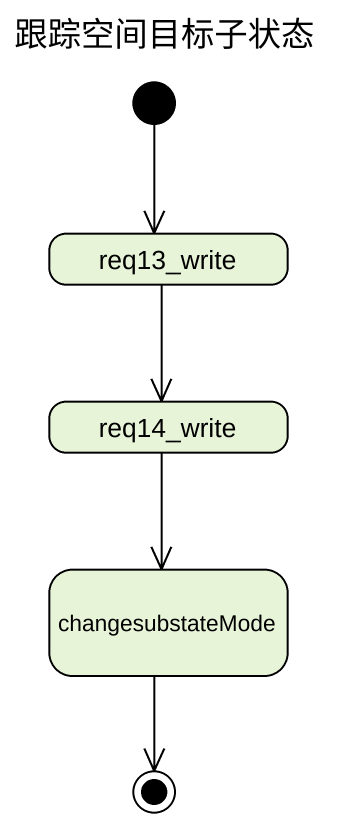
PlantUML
@startuml
title 跟踪空间目标子状态
hide empty description
state req13_write
state req14_write
state changesubstateMode
[*] --> req13_write
req13_write --> req14_write
req14_write --> changesubstateMode
changesubstateMode --> [*]
@enduml
